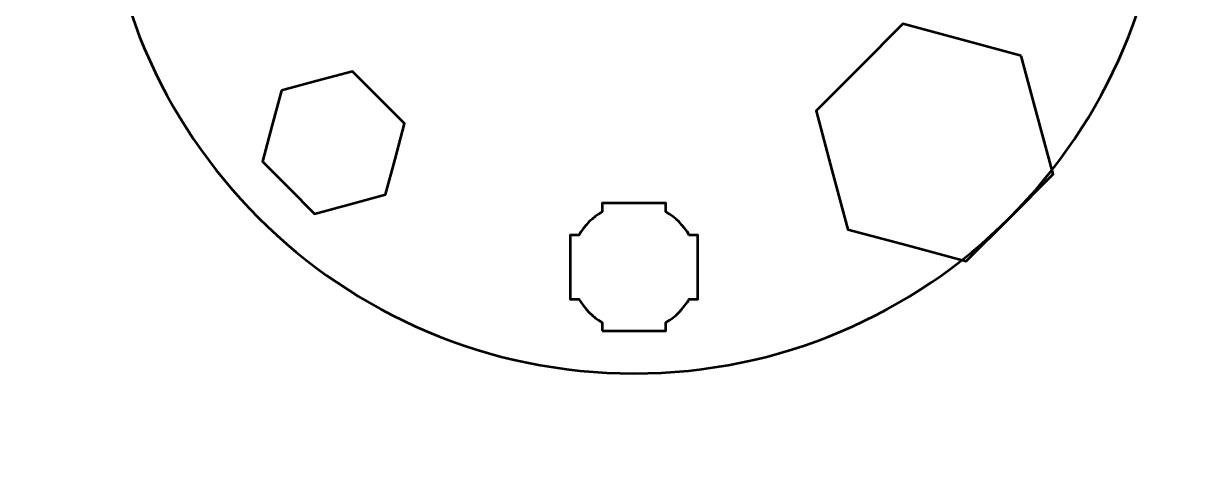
# Model space of a CAD drawing. Header units: centimetres. Extents: x -21 to 0, y -29.7 to 0.
# Drawn here: x -9.17 to -3.71, y -22.95 to -20.8 of the extents above; entities that cross this region are included whole.
import ezdxf

# ---------------------------------------------------------------- set-up
doc = ezdxf.new("R2010")
doc.units = ezdxf.units.CM
doc.header["$MEASUREMENT"] = 0
doc.layers.add('Layer 1', color=7, linetype='Continuous')

msp = doc.modelspace()

# ---------------------------------------------------------------- linework, layer by layer
at = {"layer": 'Layer 1', "color": 1, "lineweight": 53}
msp.add_open_spline([(-21.00003, -29.19995), (-21.00003, -29.19995), (-21.00003, -1.69992), (-21.00003, -1.69992), (-21.00003, -1.69992), (-21.00003, -1.61709), (-20.93286, -1.54992), (-20.85003, -1.54992), (-20.85003, -1.54992), (-20.7672, -1.54992), (-20.70003, -1.48275), (-20.70003, -1.39992), (-20.70003, -1.39992), (-20.70003, -1.31709), (-20.7672, -1.24992), (-20.85003, -1.24992), (-20.85003, -1.24992), (-20.93286, -1.24992), (-21.00003, -1.18275), (-21.00003, -1.09992), (-21.00003, -1.09992), (-21.00003, -1.09992), (-21.00003, -0.49992), (-21.00003, -0.49992), (-21.00003, -0.49992), (-21.00003, -0.22295), (-20.77694, 0.00004), (-20.49994, 0.00004), (-20.49994, 0.00004), (-20.49994, 0.00004), (-0.50008, 0.00004), (-0.50008, 0.00004), (-0.50008, 0.00004), (-0.22294, 0.00004), (0.00002, -0.22295), (0.00002, -0.49992), (0.00002, -0.49992), (0.00002, -0.49992), (0.00002, -29.19995), (0.00002, -29.19995), (0.00002, -29.19995), (0.00002, -29.47695), (-0.22294, -29.70004), (-0.50008, -29.70004), (-0.50008, -29.70004), (-0.50008, -29.70004), (-20.49994, -29.70004), (-20.49994, -29.70004), (-20.49994, -29.70004), (-20.77694, -29.70004), (-21.00003, -29.47695), (-21.00003, -29.19995)], degree=3, knots=[0, 0, 0, 0, 0.0769231, 0.0769231, 0.0769231, 0.0769231, 0.1538462, 0.1538462, 0.1538462, 0.1538462, 0.2307692, 0.2307692, 0.2307692, 0.2307692, 0.3076923, 0.3076923, 0.3076923, 0.3076923, 0.3846154, 0.3846154, 0.3846154, 0.3846154, 0.4615385, 0.4615385, 0.4615385, 0.4615385, 0.5384615, 0.5384615, 0.5384615, 0.5384615, 0.6153846, 0.6153846, 0.6153846, 0.6153846, 0.6923077, 0.6923077, 0.6923077, 0.6923077, 0.7692308, 0.7692308, 0.7692308, 0.7692308, 0.8461538, 0.8461538, 0.8461538, 0.8461538, 0.9230769, 0.9230769, 0.9230769, 0.9230769, 1, 1, 1, 1], dxfattribs=at)
at = {"layer": 'Layer 1', "color": 3, "lineweight": 53}
msp.add_open_spline([(-6.29997, -17.45), (-4.91947, -17.45), (-3.79997, -18.5695), (-3.79997, -19.95), (-3.79997, -19.95), (-3.79997, -21.3305), (-4.91947, -22.45), (-6.29997, -22.45), (-6.29997, -22.45), (-7.68047, -22.45), (-8.79997, -21.3305), (-8.79997, -19.95), (-8.79997, -19.95), (-8.79997, -18.5695), (-7.68047, -17.45), (-6.29997, -17.45)], degree=3, knots=[0, 0, 0, 0, 0.25, 0.25, 0.25, 0.25, 0.5, 0.5, 0.5, 0.5, 0.75, 0.75, 0.75, 0.75, 1, 1, 1, 1], dxfattribs=at)
at = {"layer": 'Layer 1', "lineweight": 53}
for points, knots in [([(-4.47752, -20.95597), (-4.47752, -20.95597), (-4.40281, -21.2348), (-4.40281, -21.2348), (-4.40281, -21.2348), (-4.40281, -21.2348), (-4.32809, -21.51364), (-4.32809, -21.51364), (-4.32809, -21.51364), (-4.32809, -21.51364), (-4.53221, -21.71777), (-4.53221, -21.71777), (-4.53221, -21.71777), (-4.53221, -21.71777), (-4.73634, -21.92189), (-4.73634, -21.92189), (-4.73634, -21.92189), (-4.73634, -21.92189), (-5.01518, -21.84717), (-5.01518, -21.84717), (-5.01518, -21.84717), (-5.01518, -21.84717), (-5.29401, -21.77246), (-5.29401, -21.77246), (-5.29401, -21.77246), (-5.29401, -21.77246), (-5.36873, -21.49363), (-5.36873, -21.49363), (-5.36873, -21.49363), (-5.36873, -21.49363), (-5.44344, -21.21478), (-5.44344, -21.21478), (-5.44344, -21.21478), (-5.44344, -21.21478), (-5.23932, -21.01066), (-5.23932, -21.01066), (-5.23932, -21.01066), (-5.23932, -21.01066), (-5.0352, -20.80654), (-5.0352, -20.80654), (-5.0352, -20.80654), (-5.0352, -20.80654), (-4.75635, -20.88125), (-4.75635, -20.88125), (-4.75635, -20.88125), (-4.75635, -20.88125), (-4.47752, -20.95597), (-4.47752, -20.95597)], [0, 0, 0, 0, 0.0833333, 0.0833333, 0.0833333, 0.0833333, 0.1666667, 0.1666667, 0.1666667, 0.1666667, 0.25, 0.25, 0.25, 0.25, 0.3333333, 0.3333333, 0.3333333, 0.3333333, 0.4166667, 0.4166667, 0.4166667, 0.4166667, 0.5, 0.5, 0.5, 0.5, 0.5833333, 0.5833333, 0.5833333, 0.5833333, 0.6666667, 0.6666667, 0.6666667, 0.6666667, 0.75, 0.75, 0.75, 0.75, 0.8333333, 0.8333333, 0.8333333, 0.8333333, 0.9166667, 0.9166667, 0.9166667, 0.9166667, 1, 1, 1, 1]), ([(-7.95914, -21.11925), (-7.95914, -21.11925), (-7.79184, -21.07442), (-7.79184, -21.07442), (-7.79184, -21.07442), (-7.79184, -21.07442), (-7.62453, -21.02959), (-7.62453, -21.02959), (-7.62453, -21.02959), (-7.62453, -21.02959), (-7.50206, -21.15207), (-7.50206, -21.15207), (-7.50206, -21.15207), (-7.50206, -21.15207), (-7.37958, -21.27454), (-7.37958, -21.27454), (-7.37958, -21.27454), (-7.37958, -21.27454), (-7.42441, -21.44185), (-7.42441, -21.44185), (-7.42441, -21.44185), (-7.42441, -21.44185), (-7.46924, -21.60915), (-7.46924, -21.60915), (-7.46924, -21.60915), (-7.46924, -21.60915), (-7.63654, -21.65398), (-7.63654, -21.65398), (-7.63654, -21.65398), (-7.63654, -21.65398), (-7.80385, -21.69881), (-7.80385, -21.69881), (-7.80385, -21.69881), (-7.80385, -21.69881), (-7.92632, -21.57633), (-7.92632, -21.57633), (-7.92632, -21.57633), (-7.92632, -21.57633), (-8.0488, -21.45386), (-8.0488, -21.45386), (-8.0488, -21.45386), (-8.0488, -21.45386), (-8.00397, -21.28655), (-8.00397, -21.28655), (-8.00397, -21.28655), (-8.00397, -21.28655), (-7.95914, -21.11925), (-7.95914, -21.11925)], [0, 0, 0, 0, 0.0833333, 0.0833333, 0.0833333, 0.0833333, 0.1666667, 0.1666667, 0.1666667, 0.1666667, 0.25, 0.25, 0.25, 0.25, 0.3333333, 0.3333333, 0.3333333, 0.3333333, 0.4166667, 0.4166667, 0.4166667, 0.4166667, 0.5, 0.5, 0.5, 0.5, 0.5833333, 0.5833333, 0.5833333, 0.5833333, 0.6666667, 0.6666667, 0.6666667, 0.6666667, 0.75, 0.75, 0.75, 0.75, 0.8333333, 0.8333333, 0.8333333, 0.8333333, 0.9166667, 0.9166667, 0.9166667, 0.9166667, 1, 1, 1, 1]), ([(-6.44996, -22.25006), (-6.44996, -22.25006), (-6.44996, -22.20988), (-6.44996, -22.20988), (-6.44996, -22.20988), (-6.4955, -22.18355), (-6.53346, -22.1456), (-6.55981, -22.10007), (-6.55981, -22.10007), (-6.55981, -22.10007), (-6.59996, -22.10007), (-6.59996, -22.10007), (-6.59996, -22.10007), (-6.59996, -22.10007), (-6.59996, -21.95155), (-6.59996, -21.95155), (-6.59996, -21.95155), (-6.59996, -21.95155), (-6.59998, -21.95), (-6.59998, -21.95), (-6.59998, -21.95), (-6.59998, -21.95), (-6.59996, -21.94845), (-6.59996, -21.94845), (-6.59996, -21.94845), (-6.59996, -21.94845), (-6.59996, -21.80006), (-6.59996, -21.80006), (-6.59996, -21.80006), (-6.59996, -21.80006), (-6.55986, -21.80006), (-6.55986, -21.80006), (-6.55986, -21.80006), (-6.53351, -21.75449), (-6.49552, -21.71649), (-6.44996, -21.69013), (-6.44996, -21.69013), (-6.44996, -21.69013), (-6.44996, -21.65005), (-6.44996, -21.65005), (-6.44996, -21.65005), (-6.44996, -21.65005), (-6.30462, -21.65005), (-6.30462, -21.65005), (-6.30462, -21.65005), (-6.30462, -21.65005), (-6.29998, -21.64999), (-6.29998, -21.64999), (-6.29998, -21.64999), (-6.29998, -21.64999), (-6.29533, -21.65005), (-6.29533, -21.65005), (-6.29533, -21.65005), (-6.29533, -21.65005), (-6.14995, -21.65005), (-6.14995, -21.65005), (-6.14995, -21.65005), (-6.14995, -21.65005), (-6.14995, -21.69013), (-6.14995, -21.69013), (-6.14995, -21.69013), (-6.10438, -21.71649), (-6.06641, -21.75449), (-6.04007, -21.80006), (-6.04007, -21.80006), (-6.04007, -21.80006), (-5.99995, -21.80006), (-5.99995, -21.80006), (-5.99995, -21.80006), (-5.99995, -21.80006), (-5.99995, -22.10007), (-5.99995, -22.10007), (-5.99995, -22.10007), (-5.99995, -22.10007), (-6.04012, -22.10007), (-6.04012, -22.10007), (-6.04012, -22.10007), (-6.06646, -22.1456), (-6.10442, -22.18355), (-6.14995, -22.20988), (-6.14995, -22.20988), (-6.14995, -22.20988), (-6.14995, -22.25006), (-6.14995, -22.25006), (-6.14995, -22.25006), (-6.14995, -22.25006), (-6.44996, -22.25006), (-6.44996, -22.25006)], [0, 0, 0, 0, 0.0454545, 0.0454545, 0.0454545, 0.0454545, 0.0909091, 0.0909091, 0.0909091, 0.0909091, 0.1363636, 0.1363636, 0.1363636, 0.1363636, 0.1818182, 0.1818182, 0.1818182, 0.1818182, 0.2272727, 0.2272727, 0.2272727, 0.2272727, 0.2727273, 0.2727273, 0.2727273, 0.2727273, 0.3181818, 0.3181818, 0.3181818, 0.3181818, 0.3636364, 0.3636364, 0.3636364, 0.3636364, 0.4090909, 0.4090909, 0.4090909, 0.4090909, 0.4545455, 0.4545455, 0.4545455, 0.4545455, 0.5, 0.5, 0.5, 0.5, 0.5454545, 0.5454545, 0.5454545, 0.5454545, 0.5909091, 0.5909091, 0.5909091, 0.5909091, 0.6363636, 0.6363636, 0.6363636, 0.6363636, 0.6818182, 0.6818182, 0.6818182, 0.6818182, 0.7272727, 0.7272727, 0.7272727, 0.7272727, 0.7727273, 0.7727273, 0.7727273, 0.7727273, 0.8181818, 0.8181818, 0.8181818, 0.8181818, 0.8636364, 0.8636364, 0.8636364, 0.8636364, 0.9090909, 0.9090909, 0.9090909, 0.9090909, 0.9545455, 0.9545455, 0.9545455, 0.9545455, 1, 1, 1, 1])]:
    msp.add_open_spline(points, degree=3, knots=knots, dxfattribs=at)

doc.saveas('drawing.dxf')
